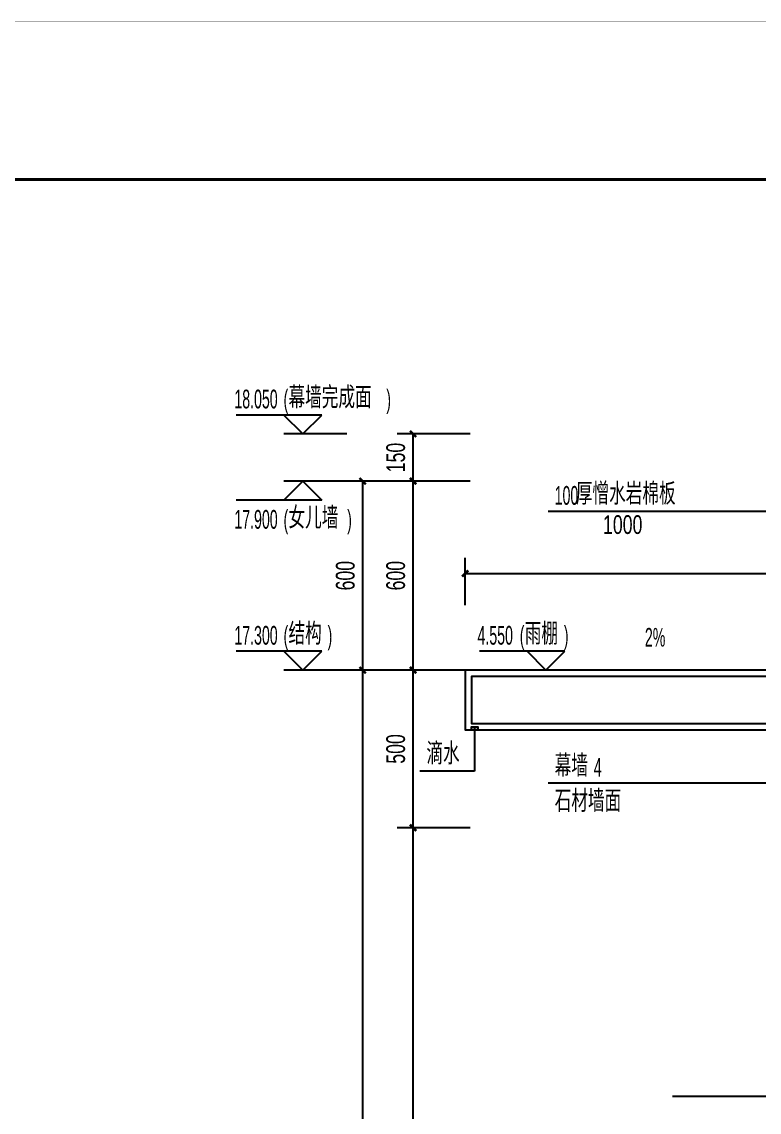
# Model space of a CAD drawing. Extents: x 57342 to 87103, y 19822 to 43940.
# Drawn here: x 81741 to 84082, y 40478 to 43940 of the extents above; entities that cross this region are included whole.
import ezdxf

# ---------------------------------------------------------------- set-up
doc = ezdxf.new("R2010")
doc.units = 0
doc.header["$LTSCALE"] = 1000
doc.header["$MEASUREMENT"] = 0
for name, color, linetype in [('01-标注_尺寸', 124, 'Continuous'), ('01-标注_标高', 200, 'Continuous'), ('01-标注_符号', 200, 'Continuous'), ('02-TEXT_标注', 130, 'Continuous'), ('D_铝板', 181, 'Continuous')]:
    doc.layers.add(name, color=color, linetype=linetype)
doc.styles.add('_TCH_DIM', font='ros.shx', dxfattribs={"width": 0.8, "bigfont": 'jd.shx'})
doc.styles.add('_TCH_DIM_T3', font='ros.shx', dxfattribs={"width": 0.705882, "bigfont": 'jd.shx'})
doc.dimstyles.new('_TCH_ARCH&&20', dxfattribs={"dimtxt": 59.5, "dimasz": 20, "dimexe": 50, "dimexo": 60, "dimgap": 25.25, "dimtad": 1, "dimdec": 0, "dimzin": 0, "dimdsep": 46, "dimtxsty": '_TCH_DIM_T3', "dimblk": 'ARCHTICK', "dimcen": 0.09, "dimclrt": 7, "dimazin": 2, "dimtfac": 1, "dimtdec": 0, "dimtix": 1, "dimtmove": 2, "dimatfit": 3, "dimfxl": 0, "dimtolj": 1, "dimtzin": 0, "dimarcsym": 0})

# ---------------------------------------------------------------- blocks, each defined once
blk = doc.blocks.new('图框-A1+1-4')
for points, const_width in [([(0, 0), (1051, 0), (1051, 594), (0, 594)], 0.05), ([(976, 584), (25, 584), (25, 10), (976, 10)], 0.5)]:
    blk.add_lwpolyline(points, close=True, dxfattribs=dict(const_width=const_width))
blk = doc.blocks.new('_ArchTick')
at = {"color": 0, "linetype": 'ByBlock', "const_width": 0.4}
blk.add_lwpolyline([(-0.5, -0.5), (0.5, 0.5)], dxfattribs=at)
blk = doc.blocks.new('*D207')
at = {"layer": '01-标注_尺寸', "color": 0, "lineweight": -2, "transparency": 16777216}
for p, q in [((83164.1, 41381.6), (82933.1, 41381.6)), ((82983.1, 39281.6), (82983.1, 41381.6)), ((83164.1, 39281.6), (82933.1, 39281.6))]:
    blk.add_line(p, q, dxfattribs=at)
at = {"layer": 'Defpoints', "color": 0, "transparency": 16777216}
for p in [(82983.1, 41381.6), (83224.1, 41381.6), (83224.1, 39281.6)]:
    blk.add_point(p, dxfattribs=at)
at = {"layer": '01-标注_尺寸', "color": 0, "lineweight": -2, "transparency": 16777216, "xscale": 20, "yscale": 20, "zscale": 20}
for p, rotation in [((82983.1, 41381.6), 90), ((82983.1, 39281.6), 270)]:
    blk.add_blockref('_ArchTick', p, dxfattribs=dict(at, rotation=rotation))
at = {"layer": '01-标注_尺寸', "color": 7, "transparency": 16777216, "insert": (82928.1, 40331.6), "char_height": 59.5, "attachment_point": 5, "rotation": 90, "style": '_TCH_DIM_T3'}
blk.add_mtext('\\A1;2100', dxfattribs=at)
blk = doc.blocks.new('*D208')
at = {"layer": '01-标注_尺寸', "color": 0, "lineweight": -2, "transparency": 16777216}
for p, q in [((83164.1, 41881.6), (82933.1, 41881.6)), ((82983.1, 41381.6), (82983.1, 41881.6)), ((83164.1, 41381.6), (82933.1, 41381.6))]:
    blk.add_line(p, q, dxfattribs=at)
at = {"layer": 'Defpoints', "color": 0, "transparency": 16777216}
for p in [(82983.1, 41881.6), (83224.1, 41881.6), (83224.1, 41381.6)]:
    blk.add_point(p, dxfattribs=at)
at = {"layer": '01-标注_尺寸', "color": 0, "lineweight": -2, "transparency": 16777216, "xscale": 20, "yscale": 20, "zscale": 20}
for p, rotation in [((82983.1, 41881.6), 90), ((82983.1, 41381.6), 270)]:
    blk.add_blockref('_ArchTick', p, dxfattribs=dict(at, rotation=rotation))
at = {"layer": '01-标注_尺寸', "color": 7, "transparency": 16777216, "insert": (82928.1, 41631.6), "char_height": 59.5, "attachment_point": 5, "rotation": 90, "style": '_TCH_DIM_T3'}
blk.add_mtext('\\A1;500', dxfattribs=at)
blk = doc.blocks.new('*D209')
at = {"layer": '01-标注_尺寸', "color": 0, "lineweight": -2, "transparency": 16777216}
for p, q in [((83164.1, 42481.6), (82933.1, 42481.6)), ((82983.1, 41881.6), (82983.1, 42481.6)), ((83164.1, 41881.6), (82933.1, 41881.6))]:
    blk.add_line(p, q, dxfattribs=at)
at = {"layer": 'Defpoints', "color": 0, "transparency": 16777216}
for p in [(82983.1, 42481.6), (83224.1, 42481.6), (83224.1, 41881.6)]:
    blk.add_point(p, dxfattribs=at)
at = {"layer": '01-标注_尺寸', "color": 0, "lineweight": -2, "transparency": 16777216, "xscale": 20, "yscale": 20, "zscale": 20}
for p, rotation in [((82983.1, 42481.6), 90), ((82983.1, 41881.6), 270)]:
    blk.add_blockref('_ArchTick', p, dxfattribs=dict(at, rotation=rotation))
at = {"layer": '01-标注_尺寸', "color": 7, "transparency": 16777216, "insert": (82928.1, 42181.6), "char_height": 59.5, "attachment_point": 5, "rotation": 90, "style": '_TCH_DIM_T3'}
blk.add_mtext('\\A1;600', dxfattribs=at)
blk = doc.blocks.new('*D210')
at = {"layer": '01-标注_尺寸', "color": 0, "lineweight": -2, "transparency": 16777216}
for p, q in [((83164.1, 42631.6), (82933.1, 42631.6)), ((82983.1, 42481.6), (82983.1, 42631.6)), ((83164.1, 42481.6), (82933.1, 42481.6))]:
    blk.add_line(p, q, dxfattribs=at)
at = {"layer": 'Defpoints', "color": 0, "transparency": 16777216}
for p in [(82983.1, 42631.6), (83224.1, 42631.6), (83224.1, 42481.6)]:
    blk.add_point(p, dxfattribs=at)
at = {"layer": '01-标注_尺寸', "color": 0, "lineweight": -2, "transparency": 16777216, "xscale": 20, "yscale": 20, "zscale": 20}
for p, rotation in [((82983.1, 42631.6), 90), ((82983.1, 42481.6), 270)]:
    blk.add_blockref('_ArchTick', p, dxfattribs=dict(at, rotation=rotation))
at = {"layer": '01-标注_尺寸', "color": 7, "transparency": 16777216, "insert": (82928.1, 42556.6), "char_height": 59.5, "attachment_point": 5, "rotation": 90, "style": '_TCH_DIM_T3'}
blk.add_mtext('\\A1;150', dxfattribs=at)
blk = doc.blocks.new('*D211')
at = {"layer": '01-标注_尺寸', "color": 0, "lineweight": -2, "transparency": 16777216}
for p, q in [((83148.6, 42088), (83148.6, 42238.4)), ((84148.6, 42088), (84148.6, 42238.4)), ((83148.6, 42188.4), (84148.6, 42188.4))]:
    blk.add_line(p, q, dxfattribs=at)
at = {"layer": 'Defpoints', "color": 0, "transparency": 16777216}
for p in [(84148.6, 42188.4), (83148.6, 42028), (84148.6, 42028)]:
    blk.add_point(p, dxfattribs=at)
at = {"layer": '01-标注_尺寸', "color": 0, "lineweight": -2, "transparency": 16777216, "xscale": 20, "yscale": 20, "zscale": 20, "rotation": 180}
blk.add_blockref('_ArchTick', (83148.6, 42188.4), dxfattribs=at)
at = {"layer": '01-标注_尺寸', "color": 0, "lineweight": -2, "transparency": 16777216, "xscale": 20, "yscale": 20, "zscale": 20}
blk.add_blockref('_ArchTick', (84148.6, 42188.4), dxfattribs=at)
at = {"layer": '01-标注_尺寸', "color": 7, "transparency": 16777216, "insert": (83648.6, 42343.4), "char_height": 59.5, "attachment_point": 5, "style": '_TCH_DIM_T3'}
blk.add_mtext('\\A1;1000', dxfattribs=at)
blk = doc.blocks.new('*D212')
at = {"layer": '01-标注_尺寸', "color": 0, "lineweight": -2, "transparency": 16777216}
for p, q in [((83004.1, 41881.6), (82773.1, 41881.6)), ((82823.1, 38681.6), (82823.1, 41881.6)), ((83004.1, 38681.6), (82773.1, 38681.6))]:
    blk.add_line(p, q, dxfattribs=at)
at = {"layer": 'Defpoints', "color": 0, "transparency": 16777216}
for p in [(82823.1, 41881.6), (83064.1, 41881.6), (83064.1, 38681.6)]:
    blk.add_point(p, dxfattribs=at)
at = {"layer": '01-标注_尺寸', "color": 0, "lineweight": -2, "transparency": 16777216, "xscale": 20, "yscale": 20, "zscale": 20}
for p, rotation in [((82823.1, 41881.6), 90), ((82823.1, 38681.6), 270)]:
    blk.add_blockref('_ArchTick', p, dxfattribs=dict(at, rotation=rotation))
at = {"layer": '01-标注_尺寸', "color": 7, "transparency": 16777216, "insert": (82768.1, 40281.6), "char_height": 59.5, "attachment_point": 5, "rotation": 90, "style": '_TCH_DIM_T3'}
blk.add_mtext('\\A1;3200', dxfattribs=at)
blk = doc.blocks.new('*D213')
at = {"layer": '01-标注_尺寸', "color": 0, "lineweight": -2, "transparency": 16777216}
for p, q in [((83004.1, 42481.6), (82773.1, 42481.6)), ((82823.1, 41881.6), (82823.1, 42481.6)), ((83004.1, 41881.6), (82773.1, 41881.6))]:
    blk.add_line(p, q, dxfattribs=at)
at = {"layer": 'Defpoints', "color": 0, "transparency": 16777216}
for p in [(82823.1, 42481.6), (83064.1, 42481.6), (83064.1, 41881.6)]:
    blk.add_point(p, dxfattribs=at)
at = {"layer": '01-标注_尺寸', "color": 0, "lineweight": -2, "transparency": 16777216, "xscale": 20, "yscale": 20, "zscale": 20}
for p, rotation in [((82823.1, 42481.6), 90), ((82823.1, 41881.6), 270)]:
    blk.add_blockref('_ArchTick', p, dxfattribs=dict(at, rotation=rotation))
at = {"layer": '01-标注_尺寸', "color": 7, "transparency": 16777216, "insert": (82768.1, 42181.6), "char_height": 59.5, "attachment_point": 5, "rotation": 90, "style": '_TCH_DIM_T3'}
blk.add_mtext('\\A1;600', dxfattribs=at)

msp = doc.modelspace()

# ---------------------------------------------------------------- linework, layer by layer
at = {"layer": '01-标注_标高'}
for p, q in [((82693.1, 42691.6), (82421.8, 42691.6)), ((82633.1, 42631.6), (82573.1, 42691.6)), ((82633.1, 42631.6), (82693.1, 42691.6)), ((82773.1, 42631.6), (82573.1, 42631.6)), ((82633.1, 42481.6), (82573.1, 42421.6)), ((82773.1, 42481.6), (82573.1, 42481.6)), ((82633.1, 42481.6), (82693.1, 42421.6)), ((82693.1, 42421.6), (82421.8, 42421.6)), ((82693.1, 41941.6), (82421.8, 41941.6)), ((82633.1, 41881.6), (82573.1, 41941.6)), ((82633.1, 41881.6), (82693.1, 41941.6)), ((83464.9, 41941.6), (83193.6, 41941.6)), ((83404.9, 41881.6), (83344.9, 41941.6)), ((83404.9, 41881.6), (83464.9, 41941.6)), ((82773.1, 41881.6), (82573.1, 41881.6)), ((83544.9, 41881.6), (83344.9, 41881.6))]:
    msp.add_line(p, q, dxfattribs=at)
at = {"layer": '01-标注_符号'}
for p, q in [((84021.7, 42385.7), (83411.6, 42385.7)), ((84350.3, 42385.7), (84021.7, 42385.7)), ((83178.6, 41701.9), (83178.6, 41561.2)), ((83178.6, 41561.2), (83004.5, 41561.2)), ((84021.7, 41522.6), (83411.6, 41522.6)), ((84164.9, 41522.6), (84021.7, 41522.6))]:
    msp.add_line(p, q, dxfattribs=at)
msp.add_lwpolyline([(83840.5, 41935.2, 0, 0, 0), (83700, 41935.2, 16, 0, 0), (83640, 41935.2, 0, 0, 0)], format="xyseb", dxfattribs=at)
msp.add_lwpolyline([(84915.1, 40528.5), (84383.3, 40528.5), (84368, 40486.5), (84353.2, 40570.5), (84338.3, 40528.5), (83806.4, 40528.5)], dxfattribs=at)
at = {"layer": 'D_铝板'}
for points in [[(84393.6, 41881.6), (83148.6, 41881.6), (83148.6, 41691.9), (84398.6, 41691.9)], [(84393.6, 41861.6), (83168.6, 41861.6), (83168.6, 41711.9), (84398.6, 41711.9)]]:
    msp.add_lwpolyline(points, dxfattribs=at)
msp.add_lwpolyline([(83168.6, 41691.9), (83168.6, 41701.9), (83188.6, 41701.9), (83188.6, 41691.9)], close=True, dxfattribs=at)

# ---------------------------------------------------------------- block references
at = {"xscale": 20, "yscale": 20, "zscale": 20, "rotation": 270}
msp.add_blockref('图框-A1+1-4', (75222.2, 43939.3), dxfattribs=at)

# ---------------------------------------------------------------- texts
at = {"layer": '02-TEXT_标注', "style": '_TCH_DIM'}
for s, height, width, p in [('幕墙完成面', 69.46, 0.8, (82587.6, 42712.6)), ('18.050', 59.5, 0.564706, (82415.8, 42712.6)), ('(', 59.5, 0.564706, (82571.9, 42712.6)), (')', 59.5, 0.564706, (82898, 42712.6)), ('厚憎水岩棉板', 69.46, 0.8, (83499.8, 42406.7)), ('100', 59.5, 0.564706, (83432.6, 42406.7)), ('女儿墙', 69.46, 0.8, (82587.6, 42330.6)), ('17.900', 59.5, 0.564706, (82415.8, 42330.6)), ('(', 59.5, 0.564706, (82571.9, 42330.6)), (')', 59.5, 0.564706, (82773.8, 42330.6)), ('17.300', 59.5, 0.564706, (82415.8, 41962.6)), ('(', 59.5, 0.564706, (82571.9, 41962.6)), ('结构', 69.46, 0.8, (82587.6, 41962.6)), (')', 59.5, 0.564706, (82711.7, 41962.6)), ('4.550', 59.5, 0.564706, (83187.6, 41962.6)), ('(', 59.5, 0.564706, (83321.8, 41962.6)), ('雨棚', 69.46, 0.8, (83337.5, 41962.6)), (')', 59.5, 0.564706, (83461.6, 41962.6)), ('2%%%', 59.5, 0.564706, (83719, 41956.2)), ('滴水', 69.46, 0.8, (83025.5, 41582.2)), ('幕墙', 69.46, 0.8, (83432.6, 41543.6)), ('4', 59.5, 0.564706, (83556.8, 41543.6)), ('石材墙面', 69.46, 0.8, (83432.6, 41431.6))]:
    msp.add_text(s, height=height, dxfattribs=dict(at, width=width)).set_placement(p)

# ---------------------------------------------------------------- dimensions: what is measured, and where the dimension line sits
at = {"layer": '01-标注_尺寸'}
for p1, p2, picture, middle in [((83224.1, 42481.6), (83224.1, 42631.6), '*D210', (82928.1, 42556.6)), ((83064.1, 41881.6), (83064.1, 42481.6), '*D213', (82768.1, 42181.6)), ((83224.1, 41881.6), (83224.1, 42481.6), '*D209', (82928.1, 42181.6)), ((83064.1, 38681.6), (83064.1, 41881.6), '*D212', (82768.1, 40281.6)), ((83224.1, 41381.6), (83224.1, 41881.6), '*D208', (82928.1, 41631.6)), ((83224.1, 39281.6), (83224.1, 41381.6), '*D207', (82928.1, 40331.6))]:
    dim = msp.add_aligned_dim(p1=p1, p2=p2, distance=241, dimstyle='_TCH_ARCH&&20', dxfattribs=at)
    dim.commit()
    dim.dimension.update_dxf_attribs({"geometry": picture, "text_midpoint": middle})
dim = msp.add_linear_dim(base=(84148.6, 42188.4), p1=(83148.6, 42028), p2=(84148.6, 42028), angle=0, dimstyle='_TCH_ARCH&&20', dxfattribs=at)
dim.commit()
dim.dimension.update_dxf_attribs({"geometry": '*D211', "text_midpoint": (83648.6, 42343.4), "dimtype": 161})

doc.saveas('drawing.dxf')
